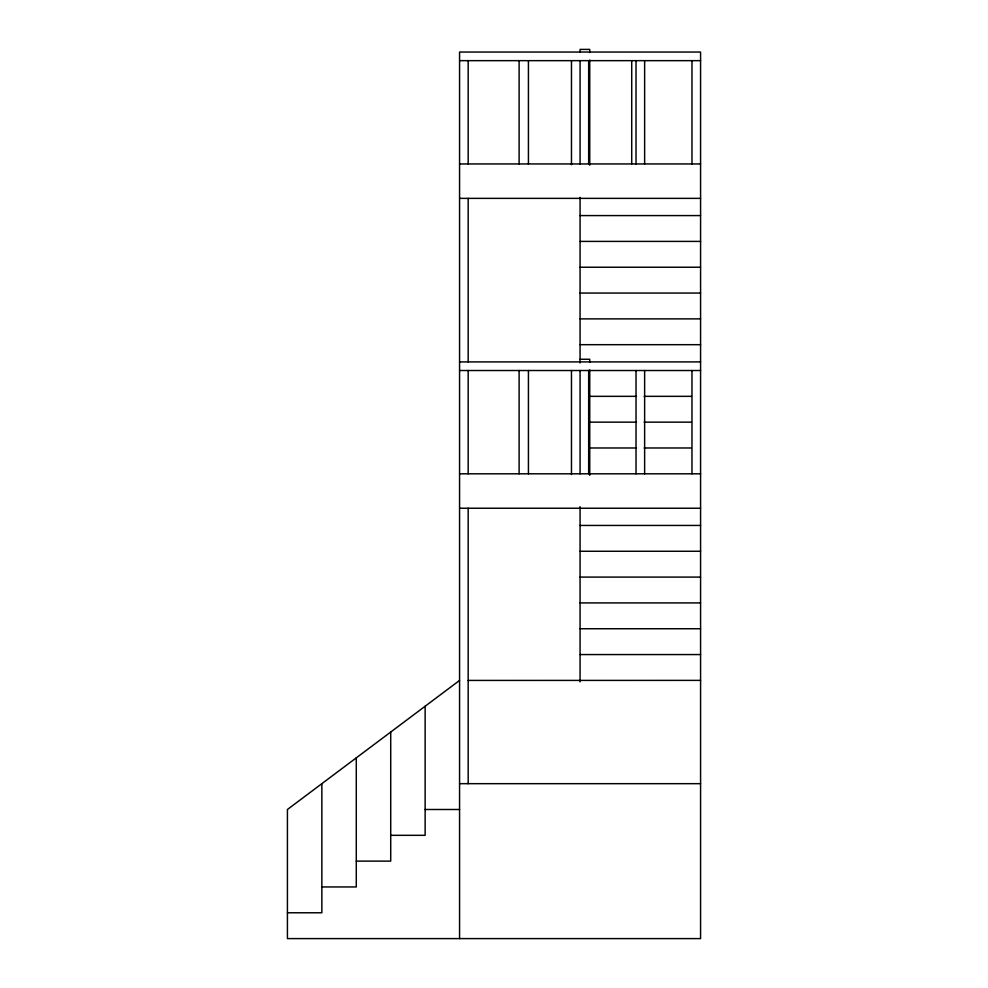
<?xml version="1.0" encoding="UTF-8"?>
<svg xmlns="http://www.w3.org/2000/svg" width="988" height="988" viewBox="0 0 988 988"><rect width="100%" height="100%" fill="white"/><g stroke="black" fill="none" stroke-linecap="round" stroke-linejoin="round"><path stroke-width="1.48" d="M459.568 680.423L287.422 809.493L287.422 938.6L700.578 938.6L700.578 52.043L459.568 52.043L459.568 938.6M459.568 60.651L700.578 60.651M459.568 163.946L700.578 163.946M459.568 198.366L700.578 198.366M580.067 215.582L700.578 215.582M580.067 241.405L700.578 241.405M580.067 267.229L700.578 267.229M580.067 293.053L700.578 293.053M580.067 318.877L700.578 318.877M580.067 344.689L700.578 344.689M580.067 359.262L589.737 359.262L589.737 362.337M459.568 361.904L700.578 361.904M459.568 370.512L700.578 370.512M589.231 396.336L636.507 396.336M644.139 396.336L691.427 396.336M589.231 422.16L636.507 422.16M644.139 422.16L691.427 422.16M589.231 447.984L636.507 447.984M644.139 447.984L691.427 447.984M459.568 473.808L700.578 473.808M459.568 508.24L700.578 508.24M580.067 525.443L700.578 525.443M580.067 551.267L700.578 551.267M580.067 577.091L700.578 577.091M580.067 602.915L700.578 602.915M580.067 628.739L700.578 628.739M580.067 654.562L700.578 654.562M468.176 680.423L700.578 680.386M459.568 783.669L700.578 783.669M425.136 809.493L459.568 809.493M390.717 835.317L425.136 835.317L425.136 706.235M356.285 861.128L390.717 861.128L390.717 732.046M321.853 886.952L356.285 886.952L356.285 757.858M287.422 912.776L321.853 912.776L321.853 783.682M691.971 60.651L691.971 163.946M691.971 370.512L691.971 473.808M644.633 60.651L644.633 163.946M644.633 370.512L644.633 473.808M636.025 60.651L636.025 163.946M636.025 370.512L636.025 473.808M631.715 60.651L631.715 163.946M589.737 52.475L589.737 49.4L580.067 49.4L580.067 52.043M589.737 60.058L589.737 165.169M589.737 369.92L589.737 475.302M588.675 60.651L588.675 163.946M588.675 370.512L588.675 473.808M580.067 60.651L580.067 163.946M580.067 197.341L580.067 362.855M580.067 370.512L580.067 473.808M580.067 506.659L580.067 681.881M571.472 60.651L571.472 164.663M571.472 370.512L571.472 474.524M528.432 60.651L528.432 163.946M528.432 370.512L528.432 473.808M519.108 60.651L519.108 163.946M519.108 370.512L519.108 473.808M468.176 60.651L468.176 163.946M468.176 198.366L468.176 361.904M468.176 370.512L468.176 473.808M468.176 508.24L468.176 783.669"/></g></svg>
